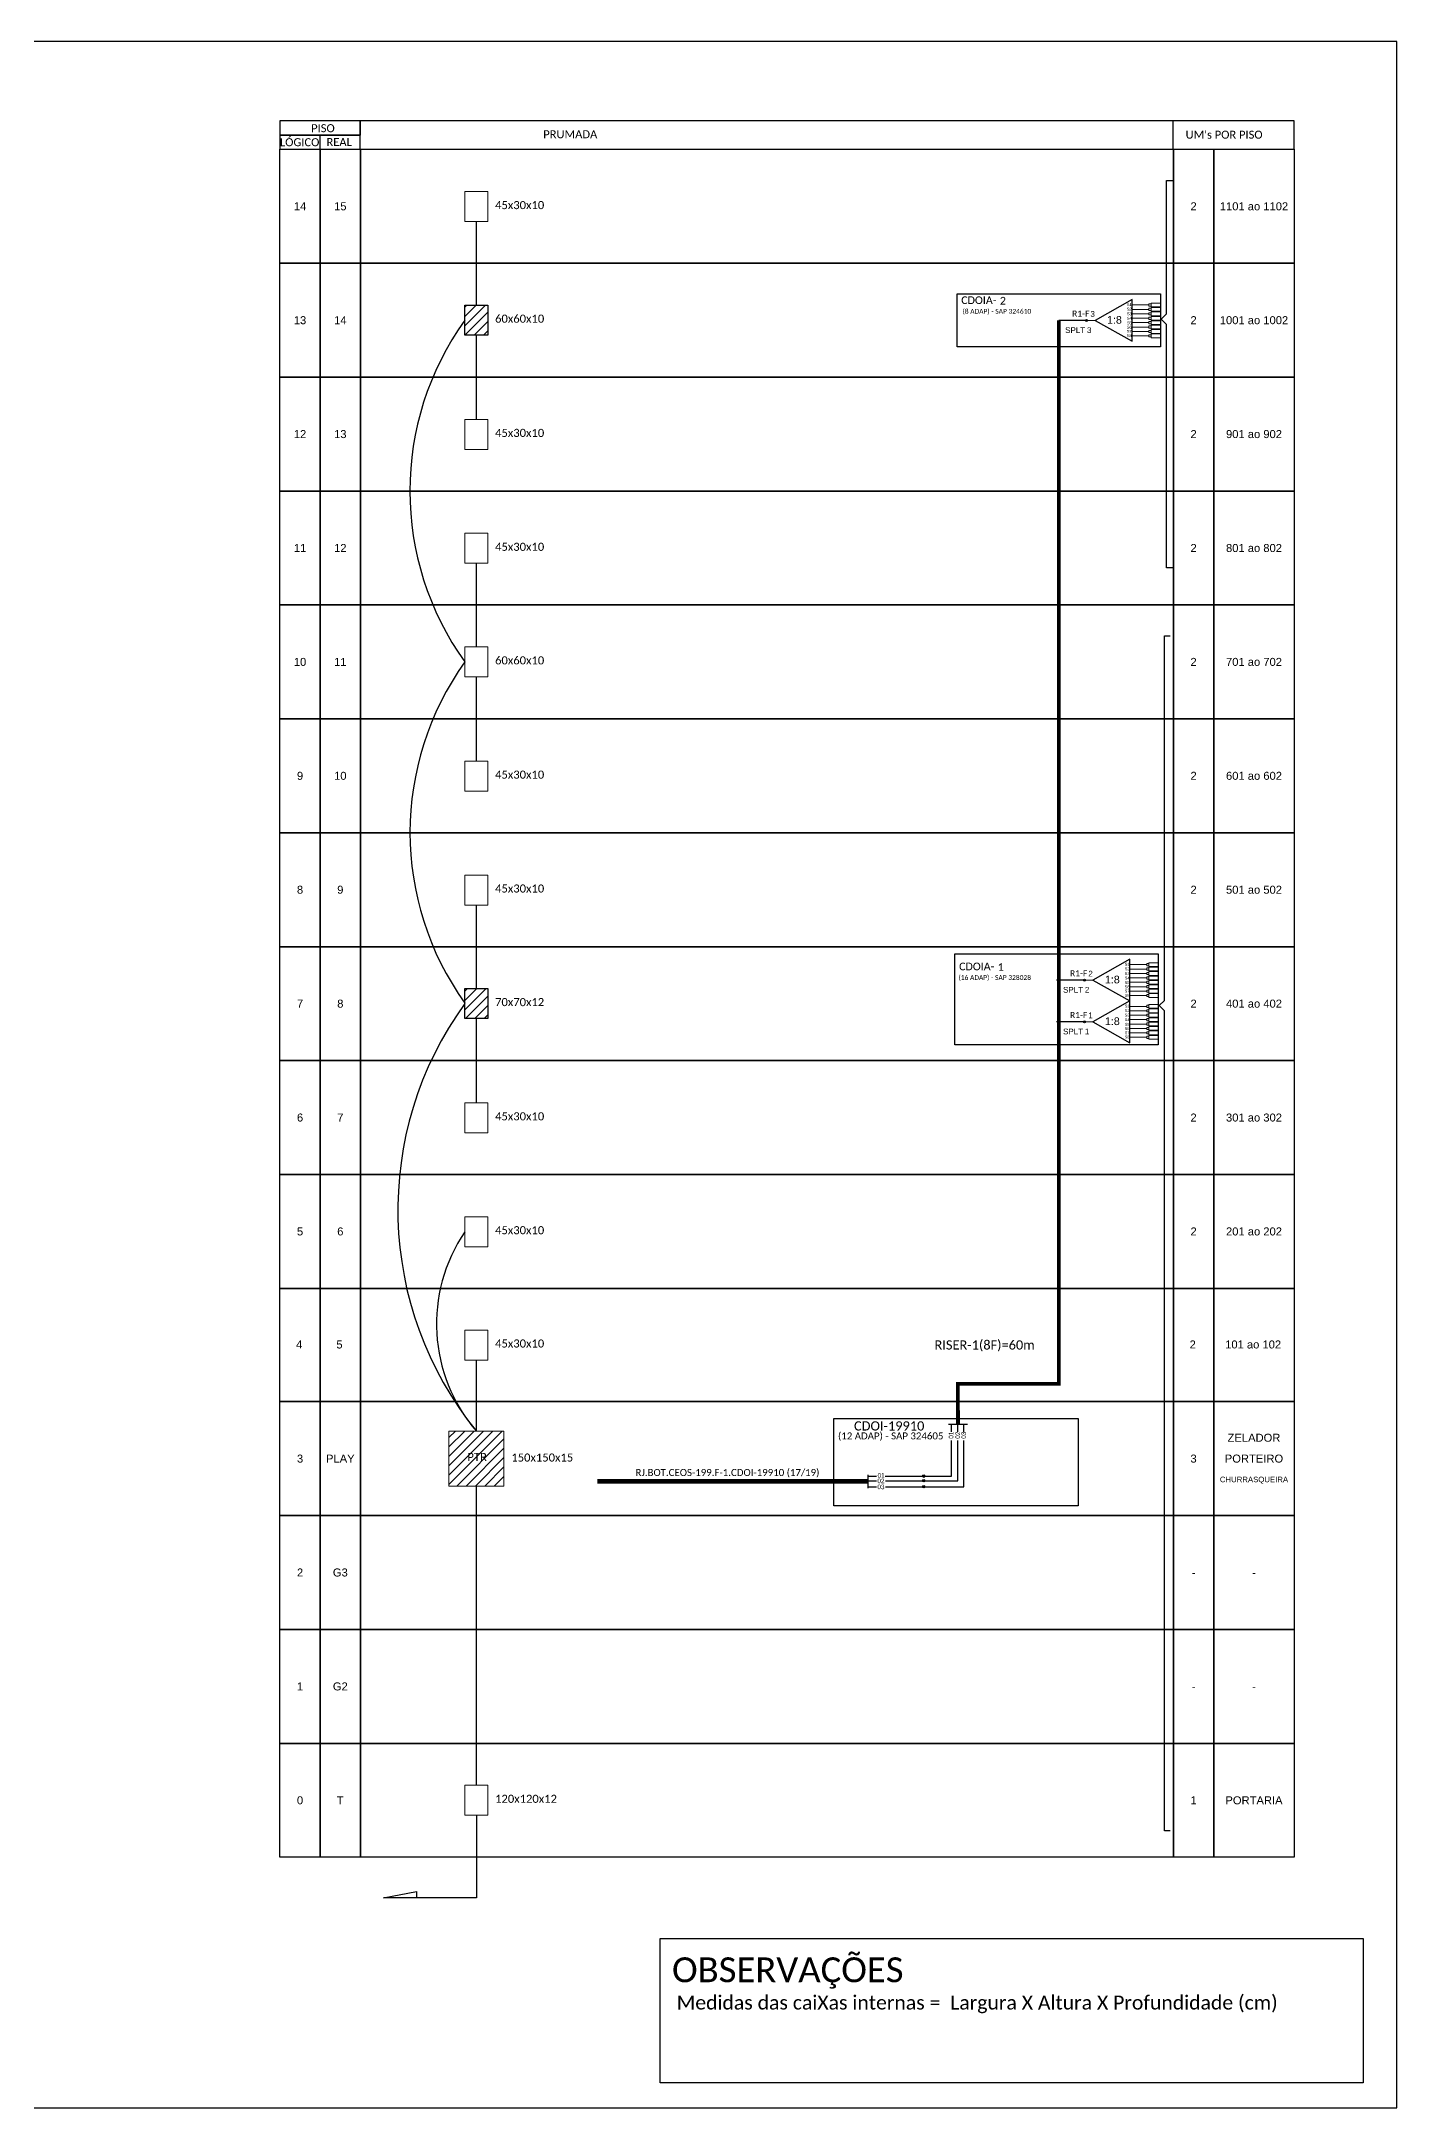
# Model space of a CAD drawing. Extents: x -89 to 749, y 705 to 1299.
# Drawn here: x 360 to 749, y 705 to 1299 of the extents above; entities that cross this region are included whole.
import ezdxf
from ezdxf.enums import TextEntityAlignment as Align

# ---------------------------------------------------------------- set-up
doc = ezdxf.new("R2010")
doc.units = 0
doc.styles.add('ARIAL', font='arial.ttf')
doc.styles.add('WMF-Calibri0', font='calibri.ttf')

# ---------------------------------------------------------------- blocks, each defined once
blk = doc.blocks.new('SPLT_1-8_SC-APC')
at = {"color": 1}
blk.add_lwpolyline([(-7.37, -2.1), (-17.04, -7.55), (-7.37, -13), (-7.37, -2.1)], dxfattribs=at)
at = {"color": 3, "lineweight": 0}
for points in [[(-2.99, -3.51), (-7.37, -3.51)], [(-7.37, -4.66), (-2.99, -4.66)], [(-2.41, -3.02), (-2.41, -4)], [(-2.41, -3.02), (0, -3.02)], [(-2.41, -4), (0, -4)], [(-2.41, -4.17), (-2.41, -5.16)], [(-2.41, -4.17), (0, -4.17)], [(-2.41, -5.16), (0, -5.16)], [(-2.41, -5.32), (-2.41, -6.31)], [(-2.41, -5.32), (0, -5.32)], [(-7.37, -5.82), (-2.99, -5.82)], [(-7.37, -6.97), (-2.99, -6.97)], [(-7.37, -8.12), (-2.99, -8.12)], [(-7.37, -9.28), (-2.99, -9.28)], [(-7.37, -10.43), (-2.99, -10.43)], [(-2.41, -6.31), (0, -6.31)], [(-2.41, -6.48), (-2.41, -7.46)], [(-2.41, -6.48), (0, -6.48)], [(-2.41, -7.46), (0, -7.46)], [(-2.41, -7.63), (-2.41, -8.62)], [(-2.41, -7.63), (0, -7.63)], [(-2.41, -8.62), (0, -8.62)], [(-2.41, -8.78), (-2.41, -9.77)], [(-2.41, -8.78), (0, -8.78)], [(-2.41, -9.77), (0, -9.77)], [(-2.41, -9.94), (-2.41, -10.92)], [(-2.41, -9.94), (0, -9.94)], [(-7.37, -11.58), (-2.99, -11.58)], [(-2.41, -10.92), (0, -10.92)], [(-2.41, -11.09), (-2.41, -12.08)], [(-2.41, -11.09), (0, -11.09)], [(-2.41, -12.08), (0, -12.08)]]:
    blk.add_lwpolyline(points, dxfattribs=at)
for points in [[(-2.99, -3.22), (-2.41, -3.22), (-2.41, -3.8), (-2.99, -3.8)], [(-2.99, -4.38), (-2.41, -4.38), (-2.41, -4.95), (-2.99, -4.95)], [(-2.99, -5.53), (-2.41, -5.53), (-2.41, -6.1), (-2.99, -6.1)], [(-2.99, -6.68), (-2.41, -6.68), (-2.41, -7.26), (-2.99, -7.26)], [(-2.99, -7.84), (-2.41, -7.84), (-2.41, -8.41), (-2.99, -8.41)], [(-2.99, -8.99), (-2.41, -8.99), (-2.41, -9.56), (-2.99, -9.56)], [(-2.99, -10.14), (-2.41, -10.14), (-2.41, -10.72), (-2.99, -10.72)], [(-2.99, -11.3), (-2.41, -11.3), (-2.41, -11.87), (-2.99, -11.87)]]:
    blk.add_lwpolyline(points, close=True, dxfattribs=at)
at = {"color": 1, "lineweight": 0}
blk.add_lwpolyline([(-17.04, -7.55), (-19.26, -7.55)], dxfattribs=at)
at = {"color": 1, "style": 'ARIAL'}
for s, height, p in [('S1', 0.75, (-8.74, -3.78)), ('S2', 0.75, (-8.74, -4.97)), ('1:8', 2, (-13.91, -8.4)), ('S3', 0.75, (-8.74, -6.18)), ('S4', 0.75, (-8.74, -7.36)), ('S5', 0.75, (-8.74, -8.57)), ('S6', 0.75, (-8.74, -9.69)), ('S7', 0.75, (-8.74, -10.78)), ('S8', 0.75, (-8.74, -11.9))]:
    blk.add_text(s, height=height, dxfattribs=at).set_placement(p)

msp = doc.modelspace()

# ---------------------------------------------------------------- hatches: boundary and pattern name
h = msp.add_hatch()
h.set_pattern_fill('ANSI31', color=1, scale=0.6)
h.set_pattern_definition([(45, (-458.3055, 29.597), (-1.3470384, 1.3470384), [])])
h.paths.add_polyline_path([(481.5, 1018.09), (488.12, 1018.09), (488.12, 1026.71), (481.5, 1026.71)])
h.paths.add_polyline_path([(488.12, 1223.17), (481.5, 1223.17), (481.5, 1214.55), (488.12, 1214.55)])
h = msp.add_hatch(color=3)
h.dxf.hatch_style = 1
edge = h.paths.add_edge_path()
edge.add_arc((660.13, 1218.79), 0.282, 0, 360)
h = msp.add_hatch(color=3)
h.dxf.hatch_style = 1
edge = h.paths.add_edge_path()
edge.add_arc((659.53, 1029.15), 0.282, 0, 360)
h = msp.add_hatch(color=3)
h.dxf.hatch_style = 1
edge = h.paths.add_edge_path()
edge.add_arc((659.53, 1017.17), 0.282, 0, 360)
h = msp.add_hatch()
h.set_pattern_fill('ANSI31', color=1, scale=0.6)
h.set_pattern_definition([(45, (-43.5774, 3531.92), (-1.3470384, 1.3470384), [])])
h.paths.add_polyline_path([(492.71, 899.51), (476.91, 899.51), (476.91, 883.71), (492.71, 883.71)])
h.paths.add_polyline_path([(481.64, 890.34), (488.45, 890.34), (488.45, 893.81), (481.64, 893.81)], flags=24)
h = msp.add_hatch(color=3)
h.dxf.hatch_style = 1
edge = h.paths.add_edge_path()
edge.add_arc((613.37, 886.56), 0.339, 0, 360)
h = msp.add_hatch(color=3)
h.dxf.hatch_style = 1
edge = h.paths.add_edge_path()
edge.add_arc((613.37, 885.24), 0.339, 0, 360)
h = msp.add_hatch(color=3)
h.dxf.hatch_style = 1
edge = h.paths.add_edge_path()
edge.add_arc((613.37, 883.51), 0.339, 0, 360)

# ---------------------------------------------------------------- linework, layer by layer
at = {"color": 3}
for p, q in [((597.29, 886.56), (599.76, 886.56)), ((602.3, 886.56), (613.71, 886.56))]:
    msp.add_line(p, q, dxfattribs=at)
for points in [[(-89.32, 705.02), (749.25, 705.02), (749.25, 1299.02), (-89.32, 1299.02), (-89.32, 705.02)], [(439.88, 1267.98), (439.88, 1272.09)], [(451.45, 1267.98), (719.82, 1267.98), (719.82, 1276.2), (451.45, 1276.2), (451.45, 1276.2), (451.45, 1272.09)], [(685.07, 1267.98), (685.07, 1276.2)]]:
    msp.add_lwpolyline(points)
for points in [[(428.31, 1272.09), (451.45, 1272.09), (451.45, 1276.2), (428.31, 1276.2)], [(428.31, 1267.98), (451.45, 1267.98), (451.45, 1272.09), (428.31, 1272.09)], [(428.35, 1267.98), (439.92, 1267.98), (439.92, 1235.23), (428.35, 1235.23)], [(439.92, 1267.98), (451.49, 1267.98), (451.49, 1235.23), (439.92, 1235.23)], [(451.49, 1267.98), (685.11, 1267.98), (685.11, 1235.23), (451.49, 1235.23)], [(685.11, 1267.98), (696.68, 1267.98), (696.68, 1235.23), (685.11, 1235.23)], [(696.68, 1267.98), (719.82, 1267.98), (719.82, 1235.23), (696.68, 1235.23)], [(428.35, 1235.23), (439.92, 1235.23), (439.92, 1202.49), (428.35, 1202.49)], [(439.92, 1235.23), (451.49, 1235.23), (451.49, 1202.49), (439.92, 1202.49)], [(451.49, 1235.23), (685.11, 1235.23), (685.11, 1202.49), (451.49, 1202.49)], [(685.11, 1235.23), (696.68, 1235.23), (696.68, 1202.49), (685.11, 1202.49)], [(696.68, 1235.23), (719.82, 1235.23), (719.82, 1202.49), (696.68, 1202.49)], [(428.35, 1202.49), (439.92, 1202.49), (439.92, 1169.74), (428.35, 1169.74)], [(439.92, 1202.49), (451.49, 1202.49), (451.49, 1169.74), (439.92, 1169.74)], [(451.49, 1202.49), (685.11, 1202.49), (685.11, 1169.74), (451.49, 1169.74)], [(685.11, 1202.49), (696.68, 1202.49), (696.68, 1169.74), (685.11, 1169.74)], [(696.68, 1202.49), (719.82, 1202.49), (719.82, 1169.74), (696.68, 1169.74)], [(428.35, 1169.74), (439.92, 1169.74), (439.92, 1137), (428.35, 1137)], [(439.92, 1169.74), (451.49, 1169.74), (451.49, 1137), (439.92, 1137)], [(451.49, 1169.74), (685.11, 1169.74), (685.11, 1137), (451.49, 1137)], [(685.11, 1169.74), (696.68, 1169.74), (696.68, 1137), (685.11, 1137)], [(696.68, 1169.74), (719.82, 1169.74), (719.82, 1137), (696.68, 1137)], [(428.35, 1137), (439.92, 1137), (439.92, 1104.26), (428.35, 1104.26)], [(439.92, 1137), (451.49, 1137), (451.49, 1104.26), (439.92, 1104.26)], [(451.49, 1137), (685.11, 1137), (685.11, 1104.26), (451.49, 1104.26)], [(685.11, 1137), (696.68, 1137), (696.68, 1104.26), (685.11, 1104.26)], [(696.68, 1137), (719.82, 1137), (719.82, 1104.26), (696.68, 1104.26)], [(428.35, 1104.26), (439.92, 1104.26), (439.92, 1071.51), (428.35, 1071.51)], [(439.92, 1104.26), (451.49, 1104.26), (451.49, 1071.51), (439.92, 1071.51)], [(451.49, 1104.26), (685.11, 1104.26), (685.11, 1071.51), (451.49, 1071.51)], [(685.11, 1104.26), (696.68, 1104.26), (696.68, 1071.51), (685.11, 1071.51)], [(696.68, 1104.26), (719.82, 1104.26), (719.82, 1071.51), (696.68, 1071.51)], [(428.35, 1071.51), (439.92, 1071.51), (439.92, 1038.77), (428.35, 1038.77)], [(439.92, 1071.51), (451.49, 1071.51), (451.49, 1038.77), (439.92, 1038.77)], [(451.49, 1071.51), (685.11, 1071.51), (685.11, 1038.77), (451.49, 1038.77)], [(685.11, 1071.51), (696.68, 1071.51), (696.68, 1038.77), (685.11, 1038.77)], [(696.68, 1071.51), (719.82, 1071.51), (719.82, 1038.77), (696.68, 1038.77)], [(428.35, 1038.77), (439.92, 1038.77), (439.92, 1006.03), (428.35, 1006.03)], [(439.92, 1038.77), (451.49, 1038.77), (451.49, 1006.03), (439.92, 1006.03)], [(451.49, 1038.77), (685.11, 1038.77), (685.11, 1006.03), (451.49, 1006.03)], [(685.11, 1038.77), (696.68, 1038.77), (696.68, 1006.03), (685.11, 1006.03)], [(696.68, 1038.77), (719.82, 1038.77), (719.82, 1006.03), (696.68, 1006.03)], [(428.35, 1006.03), (439.92, 1006.03), (439.92, 973.28), (428.35, 973.28)], [(439.92, 1006.03), (451.49, 1006.03), (451.49, 973.28), (439.92, 973.28)], [(451.49, 1006.03), (685.11, 1006.03), (685.11, 973.28), (451.49, 973.28)], [(685.11, 1006.03), (696.68, 1006.03), (696.68, 973.28), (685.11, 973.28)], [(696.68, 1006.03), (719.82, 1006.03), (719.82, 973.28), (696.68, 973.28)], [(428.35, 973.28), (439.92, 973.28), (439.92, 940.54), (428.35, 940.54)], [(439.92, 973.28), (451.49, 973.28), (451.49, 940.54), (439.92, 940.54)], [(451.49, 973.28), (685.11, 973.28), (685.11, 940.54), (451.49, 940.54)], [(685.11, 973.28), (696.68, 973.28), (696.68, 940.54), (685.11, 940.54)], [(696.68, 973.28), (719.82, 973.28), (719.82, 940.54), (696.68, 940.54)], [(428.35, 940.54), (439.92, 940.54), (439.92, 907.98), (428.35, 907.98)], [(439.92, 940.54), (451.49, 940.54), (451.49, 907.98), (439.92, 907.98)], [(451.49, 940.54), (685.11, 940.54), (685.11, 907.98), (451.49, 907.98)], [(685.11, 940.54), (696.68, 940.54), (696.68, 907.98), (685.11, 907.98)], [(696.68, 940.54), (719.82, 940.54), (719.82, 907.98), (696.68, 907.98)], [(428.35, 907.98), (439.92, 907.98), (439.92, 875.24), (428.35, 875.24)], [(439.92, 907.98), (451.49, 907.98), (451.49, 875.24), (439.92, 875.24)], [(451.49, 907.98), (685.11, 907.98), (685.11, 875.24), (451.49, 875.24)], [(685.11, 907.98), (696.68, 907.98), (696.68, 875.24), (685.11, 875.24)], [(696.68, 907.98), (719.82, 907.98), (719.82, 875.24), (696.68, 875.24)], [(428.35, 875.24), (439.92, 875.24), (439.92, 842.49), (428.35, 842.49)], [(439.92, 875.24), (451.49, 875.24), (451.49, 842.49), (439.92, 842.49)], [(451.49, 875.24), (685.11, 875.24), (685.11, 842.49), (451.49, 842.49)], [(685.11, 875.24), (696.68, 875.24), (696.68, 842.49), (685.11, 842.49)], [(696.68, 875.24), (719.82, 875.24), (719.82, 842.49), (696.68, 842.49)], [(428.35, 842.49), (439.92, 842.49), (439.92, 809.75), (428.35, 809.75)], [(439.92, 842.49), (451.49, 842.49), (451.49, 809.75), (439.92, 809.75)], [(451.49, 842.49), (685.11, 842.49), (685.11, 809.75), (451.49, 809.75)], [(685.11, 842.49), (696.68, 842.49), (696.68, 809.75), (685.11, 809.75)], [(696.68, 842.49), (719.82, 842.49), (719.82, 809.75), (696.68, 809.75)], [(428.35, 809.75), (439.92, 809.75), (439.92, 777.01), (428.35, 777.01)], [(439.92, 809.75), (451.49, 809.75), (451.49, 777.01), (439.92, 777.01)], [(451.49, 809.75), (685.11, 809.75), (685.11, 777.01), (451.49, 777.01)], [(685.11, 809.75), (696.68, 809.75), (696.68, 777.01), (685.11, 777.01)], [(696.68, 809.75), (719.82, 809.75), (719.82, 777.01), (696.68, 777.01)]]:
    msp.add_lwpolyline(points, close=True)
at = {"color": 0, "lineweight": 0}
for points in [[(481.5, 1255.82), (488.12, 1255.82), (488.12, 1247.2), (481.5, 1247.2)], [(481.5, 1190.33), (488.12, 1190.33), (488.12, 1181.71), (481.5, 1181.71)], [(481.5, 1157.59), (488.12, 1157.59), (488.12, 1148.97), (481.5, 1148.97)], [(481.5, 1124.94), (488.12, 1124.94), (488.12, 1116.32), (481.5, 1116.32)], [(481.5, 1092.1), (488.12, 1092.1), (488.12, 1083.48), (481.5, 1083.48)], [(481.5, 1059.36), (488.12, 1059.36), (488.12, 1050.74), (481.5, 1050.74)], [(481.5, 993.87), (488.12, 993.87), (488.12, 985.25), (481.5, 985.25)], [(481.5, 961.13), (488.12, 961.13), (488.12, 952.51), (481.5, 952.51)], [(481.5, 928.57), (488.12, 928.57), (488.12, 919.95), (481.5, 919.95)], [(481.5, 797.69), (488.12, 797.69), (488.12, 789.07), (481.5, 789.07)]]:
    msp.add_lwpolyline(points, close=True, dxfattribs=at)
at = {"color": 3}
for points in [[(684.8, 1147.65), (683.15, 1147.65), (683.15, 1217.64), (681.58, 1219.15), (683.15, 1220.66), (683.15, 1259.02), (684.8, 1259.02)], [(484.81, 1223.17), (484.81, 1247.2)], [(484.81, 1190.33), (484.81, 1214.55)], [(484.81, 1124.94), (484.81, 1148.97)], [(684.2, 784.64), (682.55, 784.64), (682.54, 1020.31), (680.98, 1021.82), (682.54, 1023.33), (682.54, 1128.15), (684.19, 1128.15)], [(484.81, 1092.1), (484.81, 1116.32)], [(484.81, 1026.71), (484.81, 1050.74)], [(484.81, 993.87), (484.81, 1018.09)], [(484.81, 899.51), (484.81, 919.95)], [(484.81, 797.69), (484.81, 883.71)], [(484.81, 789.07), (484.81, 765.36), (458.08, 765.36), (467.61, 767.21), (467.61, 765.36)]]:
    msp.add_lwpolyline(points, dxfattribs=at)
at = {"color": 1}
for points in [[(622.91, 1226.39), (681.35, 1226.39), (681.35, 1211.17), (622.91, 1211.17)], [(481.5, 1223.17), (488.12, 1223.17), (488.12, 1214.55), (481.5, 1214.55)], [(622.3, 1036.75), (680.75, 1036.75), (680.75, 1010.51), (622.3, 1010.51)], [(481.5, 1026.71), (488.12, 1026.71), (488.12, 1018.09), (481.5, 1018.09)], [(587.49, 903.13), (657.77, 903.13), (657.77, 878.04), (587.49, 878.04)]]:
    msp.add_lwpolyline(points, close=True, dxfattribs=at)
at = {"color": 5, "const_width": 1.1}
msp.add_lwpolyline([(652.15, 1218.79), (652.15, 913.08), (623.16, 913.08), (623.18, 901.5)], dxfattribs=at)
at = {"color": 5}
for points in [[(660.13, 1218.79), (652.15, 1218.79)], [(659.53, 1029.15), (651.54, 1029.15)], [(659.53, 1017.17), (651.54, 1017.17)], [(620.46, 901.5), (625.9, 901.5)], [(621.32, 899.26), (621.32, 901.5)], [(623.16, 899.26), (623.16, 901.5)], [(624.89, 899.26), (624.89, 901.5)], [(613.37, 885.24), (623.16, 885.24), (623.16, 896.8)], [(613.37, 883.51), (624.89, 883.51), (624.89, 896.8)], [(613.37, 886.56), (621.32, 886.56), (621.32, 896.8)]]:
    msp.add_lwpolyline(points, dxfattribs=at)
at = {"color": 1, "lineweight": 0}
msp.add_lwpolyline([(476.91, 899.51), (492.71, 899.51), (492.71, 883.71), (476.91, 883.71)], close=True, dxfattribs=at)
at = {"color": 1, "const_width": 1.36}
msp.add_lwpolyline([(519.55, 885.08), (597.29, 885.08)], dxfattribs=at)
at = {"color": 1}
msp.add_lwpolyline([(597.29, 886.93), (597.29, 883.13)], dxfattribs=at)
at = {"color": 2}
for points in [[(597.29, 885.24), (599.76, 885.24)], [(602.32, 885.24), (613.37, 885.24)]]:
    msp.add_lwpolyline(points, dxfattribs=at)
at = {"color": 7}
for points in [[(597.29, 883.51), (599.76, 883.51)], [(602.32, 883.51), (613.37, 883.51)]]:
    msp.add_lwpolyline(points, dxfattribs=at)
msp.add_lwpolyline([(537.6, 753.7), (739.59, 753.7), (739.59, 712.13), (537.6, 712.13)], close=True, dxfattribs=at)
at = {"color": 3}
for centre, radius in [((660.13, 1218.79), 0.282), ((659.53, 1029.15), 0.282), ((659.53, 1017.17), 0.282), ((613.37, 886.56), 0.339), ((613.37, 885.24), 0.339), ((613.37, 883.51), 0.339)]:
    msp.add_circle(centre, radius, dxfattribs=at)
for centre, radius, start, end in [((549.89, 1169.74), 84.2, 144.31703, 215.68297), ((549.81, 1071.58), 84.09, 144.31943, 215.68057), ((563.13, 963.11), 100.89, 144.01101, 219.07584), ((520.45, 930.32), 47.11, 145.77449, 220.83932)]:
    msp.add_arc(centre, radius, start, end, dxfattribs=at)
for p in [(428.35, 1235.23), (428.35, 1202.49), (428.35, 1169.74), (428.35, 1137), (428.35, 1104.26), (428.35, 1071.51), (428.35, 1038.77), (428.35, 1006.03), (428.35, 973.28), (428.35, 940.54), (428.35, 907.98), (428.35, 875.24), (428.35, 842.49), (428.35, 809.75)]:
    msp.add_point(p)

# ---------------------------------------------------------------- block references
at = {"color": 3, "xscale": 1.1, "yscale": 1.1, "zscale": 1.1}
for p in [(681.32, 1227.09), (680.71, 1037.46), (680.71, 1025.47)]:
    msp.add_blockref('SPLT_1-8_SC-APC', p, dxfattribs=at)

# ---------------------------------------------------------------- texts
at = {"style": 'WMF-Calibri0'}
for s, height, p in [('  LÓGICO', 2.3, (426.73, 1268.87)), ('     PISO', 2.3, (433.27, 1272.9)), ('    REAL', 2.3, (438.49, 1268.92)), ('PRUMADA', 2.3, (504.02, 1271.16)), ("UM's POR PISO", 2.3, (688.6, 1271.04)), ('45x30x10', 2.317, (490.18, 1250.79)), ('45x30x10', 2.317, (490.18, 1185.3)), ('45x30x10', 2.317, (490.18, 1152.56)), ('60x60x10', 2.317, (490.18, 1119.91)), ('45x30x10', 2.317, (490.18, 1087.07)), ('45x30x10', 2.317, (490.18, 1054.33)), ('45x30x10', 2.317, (490.18, 988.84)), ('45x30x10', 2.317, (490.18, 956.1)), ('45x30x10', 2.317, (490.18, 923.54)), ('PTR', 2.317, (482.22, 890.93)), ('150x150x15', 2.317, (494.85, 890.75)), ('120x120x12', 2.317, (490.18, 792.66))]:
    msp.add_text(s, height=height, dxfattribs=at).set_placement(p)
at = {"style": 'ARIAL'}
for s, height, p in [('14', 2.3, (434.13, 1251.6)), ('15', 2.3, (445.7, 1251.6)), ('2', 2.3, (690.89, 1251.6)), ('1101 ao 1102', 2.3, (708.25, 1251.6)), ('13', 2.3, (434.13, 1218.86)), ('14', 2.3, (445.7, 1218.86)), ('2', 2.3, (690.89, 1218.86)), ('1001 ao 1002', 2.3, (708.25, 1218.86)), ('12', 2.3, (434.13, 1186.12)), ('13', 2.3, (445.7, 1186.12)), ('2', 2.3, (690.89, 1186.12)), ('901 ao 902', 2.3, (708.25, 1186.12)), ('11', 2.3, (434.13, 1153.37)), ('12', 2.3, (445.7, 1153.37)), ('2', 2.3, (690.89, 1153.37)), ('801 ao 802', 2.3, (708.25, 1153.37)), ('10', 2.3, (434.13, 1120.63)), ('11', 2.3, (445.7, 1120.63)), ('2', 2.3, (690.89, 1120.63)), ('701 ao 702', 2.3, (708.25, 1120.63)), ('9', 2.3, (434.13, 1087.89)), ('10', 2.3, (445.7, 1087.89)), ('2', 2.3, (690.89, 1087.89)), ('601 ao 602', 2.3, (708.25, 1087.89)), ('8', 2.3, (434.13, 1055.14)), ('9', 2.3, (445.7, 1055.14)), ('2', 2.3, (690.89, 1055.14)), ('501 ao 502', 2.3, (708.25, 1055.14)), ('7', 2.3, (434.13, 1022.4)), ('8', 2.3, (445.7, 1022.4)), ('2', 2.3, (690.89, 1022.4)), ('401 ao 402', 2.3, (708.25, 1022.4)), ('6', 2.3, (434.13, 989.65)), ('7', 2.3, (445.7, 989.65)), ('2', 2.3, (690.89, 989.65)), ('301 ao 302', 2.3, (708.25, 989.65)), ('5', 2.3, (434.13, 956.91)), ('6', 2.3, (445.7, 956.91)), ('2', 2.3, (690.89, 956.91)), ('201 ao 202', 2.3, (708.25, 956.91)), ('4', 2.3, (433.89, 924.42)), ('5', 2.3, (445.46, 924.42)), ('2', 2.3, (690.65, 924.42)), ('101 ao 102', 2.3, (708.01, 924.42)), ('ZELADOR', 2.3, (708.25, 897.61)), ('3', 2.3, (434.13, 891.61)), ('PLAY', 2.3, (445.7, 891.61)), ('3', 2.3, (690.89, 891.61)), ('PORTEIRO', 2.3, (708.25, 891.61)), ('02', 1.323, (601.05, 885.2)), ('01', 1.323, (601.1, 886.76)), ('CHURRASQUEIRA', 1.6, (708.25, 885.61)), ('03', 1.323, (601.05, 883.48)), ('2', 2.3, (434.13, 858.87)), ('G3', 2.3, (445.7, 858.87)), ('-', 2.3, (690.89, 858.87)), ('-', 2.3, (708.25, 858.87)), ('1', 2.3, (434.13, 826.12)), ('G2', 2.3, (445.7, 826.12)), ('-', 2.3, (690.89, 826.12)), ('-', 2.3, (708.25, 826.12)), ('0', 2.3, (434.13, 793.38)), ('T', 2.3, (445.7, 793.38)), ('1', 2.3, (690.89, 793.38)), ('PORTARIA', 2.3, (708.25, 793.38))]:
    msp.add_text(s, height=height, dxfattribs=at).set_placement(p, align=Align.MIDDLE_CENTER)
at = {"color": 1, "style": 'WMF-Calibri0'}
for s, height, p in [('CDOIA-', 2.2, (624.13, 1223.51)), ('60x60x10', 2.317, (490.18, 1218.14)), ('CDOIA-', 2.2, (623.52, 1031.98)), ('70x70x12', 2.317, (490.18, 1021.68)), ('CDOI-19910', 2.646, (593.31, 899.68)), ('RJ.BOT.CEOS-199.F-1.CDOI-19910 (17/19)', 2, (530.52, 886.61))]:
    msp.add_text(s, height=height, dxfattribs=at).set_placement(p)
at = {"color": 7, "style": 'WMF-Calibri0'}
for s, height, p in [('2', 2.2, (635.22, 1223.36)), ('1', 2.2, (634.61, 1031.83)), ('OBSERVAÇÕES', 7.1308, (541.02, 741.09))]:
    msp.add_text(s, height=height, dxfattribs=at).set_placement(p)
at = {"color": 1, "style": 'WMF-Calibri0'}
for s, height, p in [('(8 ADAP) - SAP 324610', 1.375, (634.37, 1220.73)), ('(16 ADAP) - SAP 328028', 1.375, (633.76, 1029.21)), ('(12 ADAP) - SAP 324605', 2, (603.86, 897.13))]:
    msp.add_text(s, height=height, dxfattribs=at).set_placement(p, align=Align.CENTER)
at = {"color": 5, "style": 'WMF-Calibri0'}
for s, height, p in [('R1-F', 1.76, (655.99, 1219.87)), ('R1-F', 1.76, (655.38, 1030.24)), ('R1-F', 1.76, (655.38, 1018.25)), ('RISER-1(8F)=60m', 2.6457, (616.44, 922.96))]:
    msp.add_text(s, height=height, dxfattribs=at).set_placement(p)
at = {"color": 5, "style": 'ARIAL'}
for s, p in [('3', (661.89, 1219.84)), ('2', (661.29, 1030.2)), ('1', (661.29, 1018.21))]:
    msp.add_text(s, height=1.65, dxfattribs=at).set_placement(p, align=Align.CENTER)
at = {"color": 7, "style": 'ARIAL'}
for s, p in [('SPLT', (656.86, 1215.18)), ('3', (660.9, 1215.18)), ('SPLT', (656.26, 1025.55)), ('2', (660.29, 1025.55)), ('SPLT', (656.26, 1013.56)), ('1', (660.29, 1013.56))]:
    msp.add_text(s, height=1.65, dxfattribs=at).set_placement(p, align=Align.CENTER)
at = {"style": 'ARIAL'}
for s, p in [('01', (621.21, 898.34)), ('02', (623.11, 898.33)), ('03', (624.83, 898.33))]:
    msp.add_text(s, height=1.323, rotation=90, dxfattribs=at).set_placement(p, align=Align.MIDDLE_CENTER)
at = {"color": 7, "insert": (542.37, 737.24), "char_height": 4, "width": 658.8434, "attachment_point": 1, "style": 'WMF-Calibri0'}
msp.add_mtext('Medidas das caiXas internas =  Largura X Altura X Profundidade (cm)', dxfattribs=at)

doc.saveas('drawing.dxf')
